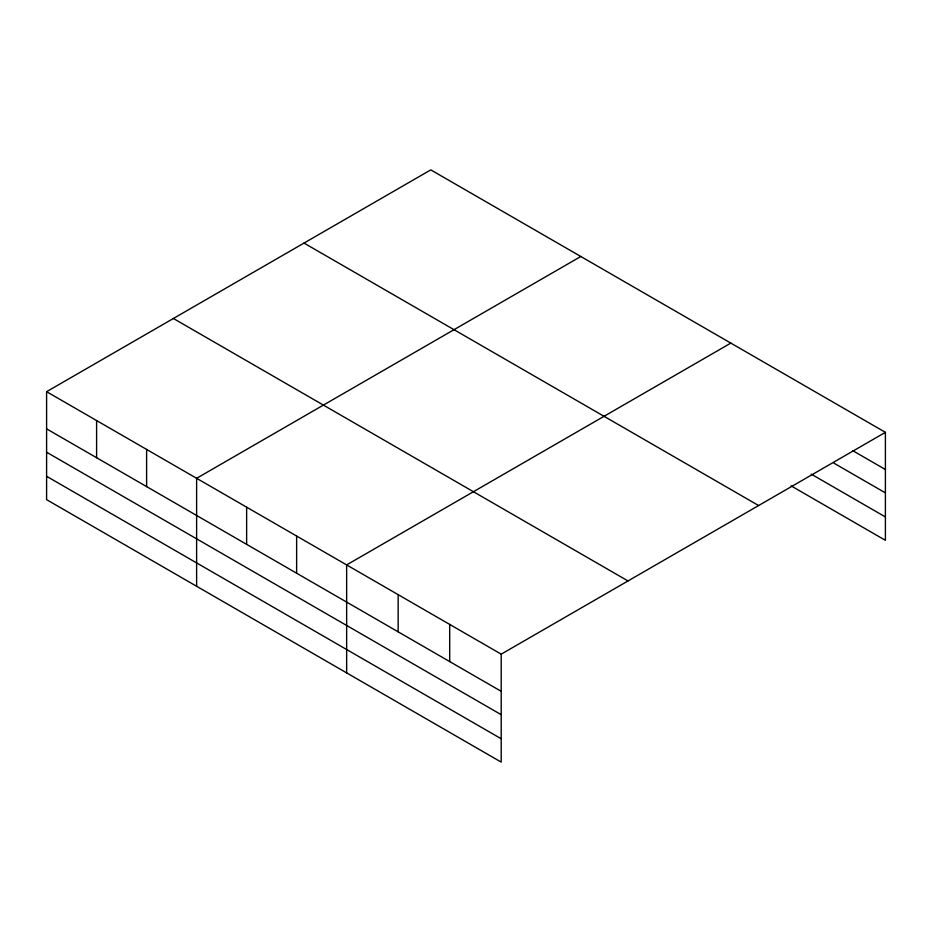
<?xml version="1.0" encoding="UTF-8"?>
<svg xmlns="http://www.w3.org/2000/svg" width="932" height="932" viewBox="0 0 932 932"><rect width="100%" height="100%" fill="white"/><g stroke="black" fill="none" stroke-linecap="round" stroke-linejoin="round"><path stroke-width="1.4" d="M501.206 714.693L501.206 654.159L46.6 391.685L46.6 499.657L501.206 762.12L501.206 714.693L46.6 452.218M46.6 391.685L430.794 169.88L885.4 432.343L885.4 540.315L791.152 485.898M580.811 256.486L196.617 478.302L196.617 586.275M730.828 343.104L346.646 564.92L346.646 672.881M501.206 654.159L885.4 432.343M852.722 450.645L885.4 469.518M833.872 463.134L885.4 492.877M811.259 474.143L885.4 516.945M304.007 243.077L758.613 505.54M173.387 318.488L627.993 580.951M46.6 428.86L501.206 691.323M46.6 476.299L501.206 738.761M449.69 624.405L449.69 661.58M398.162 594.663L398.162 631.838M296.632 536.04L296.632 573.215M246.63 507.171L246.63 544.346M146.615 449.434L146.615 486.597M96.602 420.565L96.602 457.728"/></g></svg>
